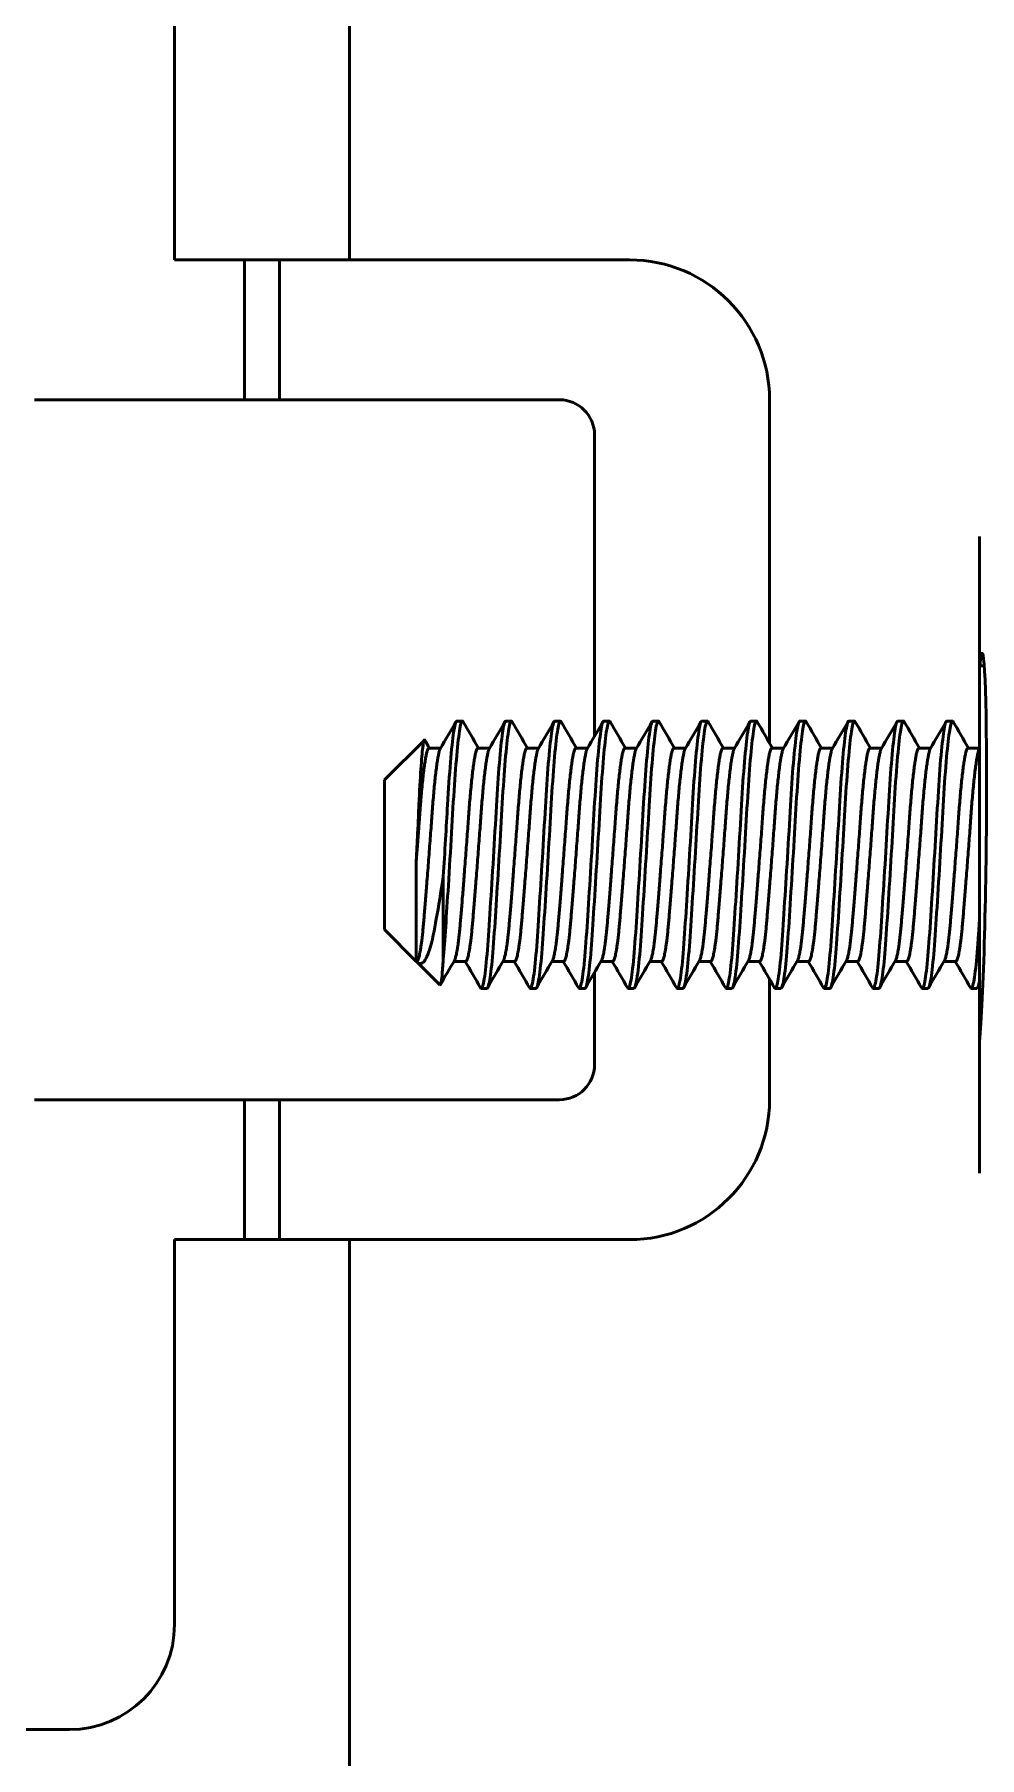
# Model space of a CAD drawing. Header units: millimetres. Extents: x -106 to 841, y -50 to 594.
# Drawn here: x 382.83 to 396.33, y 304.62 to 329.24 of the extents above; entities that cross this region are included whole.
import ezdxf

# ---------------------------------------------------------------- set-up
doc = ezdxf.new("R2010")
doc.units = ezdxf.units.MM
doc.layers.add('Visible (ISO)', color=7, linetype='Continuous', lineweight=50)

msp = doc.modelspace()

# ---------------------------------------------------------------- linework, layer by layer
at = {"layer": 'Visible (ISO)'}
for p, q in [((384.831, 349.018), (384.831, 326.018)), ((387.331, 326.018), (387.331, 349.018)), ((384.831, 326.018), (387.331, 326.018)), ((385.831, 324.018), (385.831, 326.018)), ((386.331, 324.018), (386.331, 326.018)), ((387.331, 326.018), (391.331, 326.018)), ((382.831, 324.018), (384.011, 324.018)), ((384.011, 324.018), (390.331, 324.018)), ((393.331, 324.018), (393.331, 319.114)), ((390.831, 323.518), (390.831, 319.209)), ((396.331, 322.067), (396.331, 320.218)), ((396.331, 320.218), (396.331, 314.846)), ((396.331, 320.218), (396.398, 320.218)), ((388.862, 319.427), (388.943, 319.427)), ((389.562, 319.427), (389.643, 319.427)), ((390.262, 319.427), (390.343, 319.427)), ((390.962, 319.427), (391.043, 319.427)), ((391.662, 319.427), (391.743, 319.427)), ((392.362, 319.427), (392.443, 319.427)), ((393.062, 319.427), (393.143, 319.427)), ((393.762, 319.427), (393.843, 319.427)), ((394.462, 319.427), (394.543, 319.427)), ((395.162, 319.427), (395.243, 319.427)), ((395.862, 319.427), (395.943, 319.427)), ((387.831, 318.588), (388.4, 319.157)), ((388.465, 319.043), (388.634, 319.043)), ((389.165, 319.043), (389.334, 319.043)), ((389.865, 319.043), (390.034, 319.043)), ((390.565, 319.043), (390.734, 319.043)), ((391.265, 319.043), (391.434, 319.043)), ((391.965, 319.043), (392.134, 319.043)), ((392.665, 319.043), (392.834, 319.043)), ((393.365, 319.043), (393.534, 319.043)), ((394.065, 319.043), (394.234, 319.043)), ((394.765, 319.043), (394.934, 319.043)), ((395.465, 319.043), (395.634, 319.043)), ((396.165, 319.043), (396.331, 319.043)), ((396.328, 319.033), (396.331, 319.037)), ((387.831, 316.449), (387.831, 318.588)), ((388.285, 315.994), (388.285, 317.432)), ((388.67, 316.021), (388.67, 317.207)), ((387.831, 316.449), (388.285, 315.994)), ((388.285, 315.994), (388.29, 315.994)), ((388.297, 315.982), (388.621, 315.658)), ((388.822, 315.994), (388.99, 315.994)), ((389.522, 315.994), (389.69, 315.994)), ((390.222, 315.994), (390.39, 315.994)), ((390.922, 315.994), (391.09, 315.994)), ((391.622, 315.994), (391.79, 315.994)), ((392.322, 315.994), (392.49, 315.994)), ((393.022, 315.994), (393.19, 315.994)), ((393.722, 315.994), (393.89, 315.994)), ((394.422, 315.994), (394.59, 315.994)), ((395.122, 315.994), (395.29, 315.994)), ((395.822, 315.994), (395.99, 315.994)), ((390.831, 315.837), (390.831, 314.518)), ((393.331, 315.741), (393.331, 314.018)), ((396.331, 315.664), (396.305, 315.619)), ((389.212, 315.609), (389.293, 315.609)), ((389.912, 315.609), (389.993, 315.609)), ((390.612, 315.609), (390.693, 315.609)), ((391.312, 315.609), (391.393, 315.609)), ((392.012, 315.609), (392.093, 315.609)), ((392.712, 315.609), (392.793, 315.609)), ((393.412, 315.609), (393.493, 315.609)), ((394.112, 315.609), (394.193, 315.609)), ((394.812, 315.609), (394.893, 315.609)), ((395.512, 315.609), (395.593, 315.609)), ((396.212, 315.609), (396.293, 315.609)), ((396.331, 314.846), (396.331, 312.97)), ((384.011, 314.018), (382.831, 314.018)), ((384.011, 314.018), (390.331, 314.018)), ((385.831, 312.018), (385.831, 314.018)), ((386.331, 312.018), (386.331, 314.018)), ((387.331, 312.018), (384.831, 312.018)), ((384.831, 312.018), (384.831, 306.518)), ((387.331, 302.518), (387.331, 312.018)), ((391.331, 312.018), (387.331, 312.018)), ((383.331, 305.018), (306.331, 305.018))]:
    msp.add_line(p, q, dxfattribs=at)
for centre, radius, start, end in [((391.331, 324.018), 2, 0, 90), ((390.331, 323.518), 0.5, 0, 90), ((390.331, 314.518), 0.5, 270, 0), ((391.331, 314.018), 2, 270, 0), ((383.331, 306.518), 1.5, 270, 0)]:
    msp.add_arc(centre, radius, start, end, dxfattribs=at)
msp.add_ellipse((396.331, 317.518), major_axis=(-0.037, -2.879), ratio=0.032408, start_param=0.382058, end_param=3.496179, dxfattribs=at)
for points in [[(388.628, 319.033), (388.703, 319.161), (388.778, 319.29), (388.852, 319.419)], [(388.955, 319.418), (389.027, 319.293), (389.1, 319.168), (389.172, 319.043)], [(389.328, 319.033), (389.403, 319.161), (389.478, 319.29), (389.552, 319.419)], [(389.655, 319.418), (389.727, 319.293), (389.8, 319.168), (389.872, 319.043)], [(390.028, 319.033), (390.103, 319.161), (390.178, 319.29), (390.252, 319.419)], [(390.355, 319.418), (390.427, 319.293), (390.5, 319.168), (390.572, 319.043)], [(390.728, 319.033), (390.803, 319.161), (390.878, 319.29), (390.952, 319.419)], [(391.055, 319.418), (391.127, 319.293), (391.2, 319.168), (391.272, 319.043)], [(391.428, 319.033), (391.503, 319.161), (391.578, 319.29), (391.652, 319.419)], [(391.755, 319.418), (391.827, 319.293), (391.9, 319.168), (391.972, 319.043)], [(392.128, 319.033), (392.203, 319.161), (392.278, 319.29), (392.352, 319.419)], [(392.455, 319.418), (392.527, 319.293), (392.6, 319.168), (392.672, 319.043)], [(392.828, 319.033), (392.903, 319.161), (392.978, 319.29), (393.052, 319.419)], [(393.155, 319.418), (393.227, 319.293), (393.3, 319.168), (393.372, 319.043)], [(393.528, 319.033), (393.603, 319.161), (393.678, 319.29), (393.752, 319.419)], [(393.855, 319.418), (393.927, 319.293), (394, 319.168), (394.072, 319.043)], [(394.228, 319.033), (394.303, 319.161), (394.378, 319.29), (394.452, 319.419)], [(394.555, 319.418), (394.627, 319.293), (394.7, 319.168), (394.772, 319.043)], [(394.928, 319.033), (395.003, 319.161), (395.078, 319.29), (395.152, 319.419)], [(395.255, 319.418), (395.327, 319.293), (395.4, 319.168), (395.472, 319.043)], [(395.628, 319.033), (395.703, 319.161), (395.778, 319.29), (395.852, 319.419)], [(395.955, 319.418), (396.027, 319.293), (396.1, 319.168), (396.172, 319.043)], [(388.408, 319.154), (388.429, 319.117), (388.451, 319.08), (388.472, 319.043)], [(388.83, 316.006), (388.763, 315.891), (388.696, 315.776), (388.629, 315.661)], [(389.202, 315.618), (389.13, 315.743), (389.057, 315.869), (388.984, 315.994)], [(389.53, 316.006), (389.454, 315.877), (389.379, 315.748), (389.305, 315.619)], [(389.902, 315.618), (389.83, 315.743), (389.757, 315.869), (389.684, 315.994)], [(390.23, 316.006), (390.154, 315.877), (390.079, 315.748), (390.005, 315.619)], [(390.602, 315.618), (390.53, 315.743), (390.457, 315.869), (390.384, 315.994)], [(390.93, 316.006), (390.854, 315.877), (390.779, 315.748), (390.705, 315.619)], [(391.302, 315.618), (391.23, 315.743), (391.157, 315.869), (391.084, 315.994)], [(391.63, 316.006), (391.554, 315.877), (391.479, 315.748), (391.405, 315.619)], [(392.002, 315.618), (391.93, 315.743), (391.857, 315.869), (391.784, 315.994)], [(392.33, 316.006), (392.254, 315.877), (392.179, 315.748), (392.105, 315.619)], [(392.702, 315.618), (392.63, 315.743), (392.557, 315.869), (392.484, 315.994)], [(393.03, 316.006), (392.954, 315.877), (392.879, 315.748), (392.805, 315.619)], [(393.402, 315.618), (393.33, 315.743), (393.257, 315.869), (393.184, 315.994)], [(393.73, 316.006), (393.654, 315.877), (393.579, 315.748), (393.505, 315.619)], [(394.102, 315.618), (394.03, 315.743), (393.957, 315.869), (393.884, 315.994)], [(394.43, 316.006), (394.354, 315.877), (394.279, 315.748), (394.205, 315.619)], [(394.802, 315.618), (394.73, 315.743), (394.657, 315.869), (394.584, 315.994)], [(395.13, 316.006), (395.054, 315.877), (394.979, 315.748), (394.905, 315.619)], [(395.502, 315.618), (395.43, 315.743), (395.357, 315.869), (395.284, 315.994)], [(395.83, 316.006), (395.754, 315.877), (395.679, 315.748), (395.605, 315.619)], [(396.202, 315.618), (396.13, 315.743), (396.057, 315.869), (395.984, 315.994)], [(396.293, 315.609), (396.305, 315.609), (396.318, 315.644), (396.331, 315.712)]]:
    msp.add_open_spline(points, degree=3, dxfattribs=at)
for points, knots in [([(388.67, 316.021), (388.682, 316.152), (388.693, 316.309), (388.717, 316.667), (388.73, 316.868), (388.758, 317.324), (388.774, 317.58), (388.803, 318.072), (388.815, 318.304), (388.844, 318.724), (388.859, 318.907), (388.889, 319.204), (388.904, 319.313), (388.931, 319.425), (388.942, 319.44), (388.955, 319.418)], [0.000001, 0.000001, 0.000001, 0.000001, 0.0631957, 0.0631957, 0.1281751, 0.1281751, 0.20434, 0.20434, 0.278085, 0.278085, 0.3522413, 0.3522413, 0.4283584, 0.4283584, 0.4937964, 0.4937964, 0.4937964, 0.4937964]), ([(388.862, 319.427), (388.861, 319.427), (388.861, 319.427), (388.846, 319.421), (388.833, 319.366), (388.803, 319.165), (388.788, 319.019), (388.758, 318.661), (388.744, 318.455), (388.722, 318.071), (388.712, 317.905), (388.692, 317.559), (388.681, 317.382), (388.67, 317.207)], [15.4416382, 15.4416382, 15.4416382, 15.4416382, 15.4464626, 15.4464626, 15.5211042, 15.5211042, 15.5968605, 15.5968605, 15.6697817, 15.6697817, 15.7210926, 15.7210926, 15.7742066, 15.7742066, 15.7742066, 15.7742066]), ([(389.562, 319.427), (389.56, 319.427), (389.557, 319.425), (389.54, 319.402), (389.526, 319.332), (389.496, 319.102), (389.481, 318.945), (389.451, 318.57), (389.438, 318.357), (389.411, 317.888), (389.396, 317.635), (389.366, 317.135), (389.35, 316.894), (389.322, 316.454), (389.31, 316.258), (389.281, 315.926), (389.266, 315.796), (389.235, 315.634), (389.22, 315.599), (389.205, 315.613), (389.204, 315.615), (389.202, 315.618)], [14.2363791, 14.2363791, 14.2363791, 14.2363791, 14.2514935, 14.2514935, 14.3273357, 14.3273357, 14.4025591, 14.4025591, 14.4751798, 14.4751798, 14.5512328, 14.5512328, 14.625639, 14.625639, 14.6988314, 14.6988314, 14.7752802, 14.7752802, 14.8488294, 14.8488294, 14.8568139, 14.8568139, 14.8568139, 14.8568139]), ([(389.294, 315.609), (389.298, 315.609), (389.302, 315.614), (389.321, 315.65), (389.336, 315.726), (389.366, 315.968), (389.381, 316.133), (389.408, 316.521), (389.422, 316.738), (389.451, 317.212), (389.467, 317.465), (389.497, 317.963), (389.51, 318.203), (389.537, 318.638), (389.552, 318.83), (389.583, 319.149), (389.598, 319.272), (389.626, 319.416), (389.639, 319.441), (389.653, 319.419), (389.654, 319.419), (389.655, 319.418)], [1.0775968, 1.0775968, 1.0775968, 1.0775968, 1.099415, 1.099415, 1.1742826, 1.1742826, 1.2504006, 1.2504006, 1.3232903, 1.3232903, 1.3989609, 1.3989609, 1.4736764, 1.4736764, 1.5473987, 1.5473987, 1.6240396, 1.6240396, 1.6970314, 1.6970314, 1.6998968, 1.6998968, 1.6998968, 1.6998968]), ([(390.262, 319.427), (390.258, 319.427), (390.253, 319.422), (390.235, 319.376), (390.22, 319.293), (390.19, 319.038), (390.174, 318.871), (390.145, 318.48), (390.133, 318.261), (390.105, 317.784), (390.09, 317.529), (390.059, 317.034), (390.044, 316.798), (390.016, 316.368), (390.004, 316.179), (389.975, 315.868), (389.959, 315.751), (389.929, 315.617), (389.915, 315.596), (389.902, 315.618)], [13.0309658, 13.0309658, 13.0309658, 13.0309658, 13.0567868, 13.0567868, 13.1328805, 13.1328805, 13.2077649, 13.2077649, 13.2805209, 13.2805209, 13.3566396, 13.3566396, 13.4306947, 13.4306947, 13.504643, 13.504643, 13.5806939, 13.5806939, 13.6518501, 13.6518501, 13.6518501, 13.6518501]), ([(389.993, 315.609), (389.996, 315.609), (389.998, 315.611), (390.014, 315.627), (390.029, 315.69), (390.06, 315.906), (390.075, 316.059), (390.102, 316.429), (390.115, 316.638), (390.145, 317.101), (390.16, 317.35), (390.19, 317.853), (390.204, 318.101), (390.231, 318.551), (390.246, 318.75), (390.276, 319.089), (390.291, 319.223), (390.32, 319.395), (390.333, 319.434), (390.349, 319.425), (390.352, 319.422), (390.355, 319.418)], [2.2828664, 2.2828664, 2.2828664, 2.2828664, 2.2940909, 2.2940909, 2.3684278, 2.3684278, 2.4444556, 2.4444556, 2.5170458, 2.5170458, 2.5922011, 2.5922011, 2.6681654, 2.6681654, 2.7414507, 2.7414507, 2.8176091, 2.8176091, 2.8911875, 2.8911875, 2.9045326, 2.9045326, 2.9045326, 2.9045326]), ([(390.963, 319.427), (390.956, 319.427), (390.949, 319.416), (390.929, 319.345), (390.914, 319.248), (390.883, 318.97), (390.868, 318.794), (390.839, 318.387), (390.827, 318.162), (390.799, 317.675), (390.783, 317.418), (390.753, 316.927), (390.738, 316.697), (390.71, 316.28), (390.697, 316.098), (390.667, 315.811), (390.652, 315.708), (390.625, 315.611), (390.613, 315.599), (390.603, 315.618)], [11.8243768, 11.8243768, 11.8243768, 11.8243768, 11.8610017, 11.8610017, 11.9371116, 11.9371116, 12.0116321, 12.0116321, 12.0848076, 12.0848076, 12.1613785, 12.1613785, 12.2350414, 12.2350414, 12.3101173, 12.3101173, 12.3857112, 12.3857112, 12.4454432, 12.4454432, 12.4454432, 12.4454432]), ([(390.693, 315.609), (390.694, 315.609), (390.694, 315.609), (390.708, 315.61), (390.723, 315.659), (390.753, 315.848), (390.768, 315.989), (390.796, 316.339), (390.809, 316.542), (390.838, 316.993), (390.853, 317.239), (390.883, 317.74), (390.898, 317.992), (390.925, 318.452), (390.939, 318.658), (390.969, 319.016), (390.984, 319.163), (391.014, 319.365), (391.027, 319.42), (391.045, 319.429), (391.05, 319.426), (391.055, 319.418)], [3.4876162, 3.4876162, 3.4876162, 3.4876162, 3.4881887, 3.4881887, 3.5621749, 3.5621749, 3.6382901, 3.6382901, 3.7110819, 3.7110819, 3.7858989, 3.7858989, 3.8619348, 3.8619348, 3.9347725, 3.9347725, 4.0103901, 4.0103901, 4.0849442, 4.0849442, 4.1095067, 4.1095067, 4.1095067, 4.1095067]), ([(391.663, 319.427), (391.654, 319.427), (391.645, 319.408), (391.623, 319.308), (391.607, 319.198), (391.577, 318.898), (391.562, 318.714), (391.534, 318.292), (391.521, 318.059), (391.492, 317.566), (391.477, 317.311), (391.446, 316.829), (391.432, 316.605), (391.405, 316.2), (391.391, 316.025), (391.36, 315.761), (391.345, 315.673), (391.32, 315.608), (391.312, 315.603), (391.303, 315.618)], [10.6184564, 10.6184564, 10.6184564, 10.6184564, 10.6657734, 10.6657734, 10.7419271, 10.7419271, 10.8160676, 10.8160676, 10.8899466, 10.8899466, 10.9660904, 10.9660904, 11.0393676, 11.0393676, 11.1158075, 11.1158075, 11.1909336, 11.1909336, 11.2395369, 11.2395369, 11.2395369, 11.2395369]), ([(391.393, 315.609), (391.405, 315.609), (391.418, 315.644), (391.446, 315.794), (391.462, 315.924), (391.49, 316.255), (391.503, 316.451), (391.531, 316.891), (391.546, 317.132), (391.577, 317.631), (391.592, 317.885), (391.619, 318.354), (391.632, 318.567), (391.662, 318.942), (391.677, 319.1), (391.707, 319.331), (391.721, 319.401), (391.741, 319.431), (391.748, 319.429), (391.755, 319.418)], [4.6918906, 4.6918906, 4.6918906, 4.6918906, 4.755019, 4.755019, 4.8313315, 4.8313315, 4.9044263, 4.9044263, 4.9787009, 4.9787009, 5.0546337, 5.0546337, 5.1271373, 5.1271373, 5.2022283, 5.2022283, 5.2779966, 5.2779966, 5.3128373, 5.3128373, 5.3128373, 5.3128373]), ([(392.362, 319.427), (392.352, 319.427), (392.342, 319.398), (392.316, 319.265), (392.301, 319.142), (392.27, 318.819), (392.255, 318.626), (392.228, 318.189), (392.215, 317.948), (392.185, 317.45), (392.169, 317.197), (392.14, 316.725), (392.126, 316.509), (392.099, 316.123), (392.085, 315.96), (392.054, 315.721), (392.039, 315.647), (392.017, 315.607), (392.01, 315.606), (392.003, 315.618)], [9.411544, 9.411544, 9.411544, 9.411544, 9.4695283, 9.4695283, 9.5461697, 9.5461697, 9.6198966, 9.6198966, 9.6948263, 9.6948263, 9.7704938, 9.7704938, 9.8433873, 9.8433873, 9.9195586, 9.9195586, 9.9944199, 9.9944199, 10.0329191, 10.0329191, 10.0329191, 10.0329191]), ([(392.093, 315.609), (392.103, 315.609), (392.114, 315.634), (392.14, 315.75), (392.155, 315.867), (392.185, 316.177), (392.197, 316.366), (392.225, 316.795), (392.24, 317.031), (392.271, 317.526), (392.286, 317.781), (392.314, 318.259), (392.326, 318.478), (392.355, 318.869), (392.371, 319.037), (392.401, 319.292), (392.416, 319.375), (392.437, 319.43), (392.446, 319.433), (392.455, 319.418)], [5.8949917, 5.8949917, 5.8949917, 5.8949917, 5.9477677, 5.9477677, 6.02369, 6.02369, 6.0975514, 6.0975514, 6.1714826, 6.1714826, 6.2474861, 6.2474861, 6.3201387, 6.3201387, 6.3948981, 6.3948981, 6.470876, 6.470876, 6.5164417, 6.5164417, 6.5164417, 6.5164417]), ([(393.062, 319.427), (393.049, 319.427), (393.038, 319.386), (393.01, 319.216), (392.994, 319.081), (392.964, 318.74), (392.949, 318.54), (392.922, 318.088), (392.908, 317.839), (392.878, 317.335), (392.863, 317.086), (392.833, 316.625), (392.82, 316.417), (392.793, 316.05), (392.778, 315.898), (392.747, 315.685), (392.732, 315.625), (392.713, 315.607), (392.708, 315.609), (392.703, 315.618)], [8.2057245, 8.2057245, 8.2057245, 8.2057245, 8.2747605, 8.2747605, 8.3509468, 8.3509468, 8.424262, 8.424262, 8.500502, 8.500502, 8.5756776, 8.5756776, 8.6483389, 8.6483389, 8.7244447, 8.7244447, 8.7987995, 8.7987995, 8.8266367, 8.8266367, 8.8266367, 8.8266367]), ([(392.794, 315.609), (392.801, 315.609), (392.809, 315.624), (392.833, 315.707), (392.848, 315.809), (392.878, 316.096), (392.891, 316.278), (392.919, 316.694), (392.933, 316.924), (392.964, 317.415), (392.979, 317.672), (393.008, 318.158), (393.02, 318.384), (393.049, 318.792), (393.064, 318.968), (393.095, 319.246), (393.11, 319.344), (393.134, 319.428), (393.144, 319.437), (393.155, 319.418)], [7.0996329, 7.0996329, 7.0996329, 7.0996329, 7.1409327, 7.1409327, 7.2164032, 7.2164032, 7.2914084, 7.2914084, 7.364953, 7.364953, 7.4414, 7.4414, 7.5144872, 7.5144872, 7.5888882, 7.5888882, 7.6648897, 7.6648897, 7.7212407, 7.7212407, 7.7212407, 7.7212407]), ([(393.762, 319.427), (393.761, 319.427), (393.76, 319.427), (393.745, 319.419), (393.732, 319.363), (393.703, 319.159), (393.687, 319.012), (393.657, 318.652), (393.643, 318.445), (393.617, 317.985), (393.602, 317.733), (393.572, 317.232), (393.556, 316.986), (393.527, 316.536), (393.515, 316.334), (393.487, 315.983), (393.471, 315.841), (393.441, 315.655), (393.426, 315.608), (393.409, 315.61), (393.406, 315.612), (393.402, 315.618)], [6.9992367, 6.9992367, 6.9992367, 6.9992367, 7.0050807, 7.0050807, 7.0798143, 7.0798143, 7.1555059, 7.1555059, 7.2284158, 7.2284158, 7.3045543, 7.3045543, 7.3794427, 7.3794427, 7.4523491, 7.4523491, 7.5293236, 7.5293236, 7.6033513, 7.6033513, 7.6205202, 7.6205202, 7.6205202, 7.6205202]), ([(393.494, 315.609), (393.5, 315.609), (393.506, 315.619), (393.528, 315.681), (393.543, 315.773), (393.573, 316.037), (393.586, 316.204), (393.613, 316.605), (393.628, 316.838), (393.658, 317.326), (393.674, 317.576), (393.702, 318.061), (393.715, 318.291), (393.743, 318.718), (393.759, 318.909), (393.789, 319.204), (393.804, 319.309), (393.83, 319.424), (393.842, 319.44), (393.855, 319.418)], [8.3038263, 8.3038263, 8.3038263, 8.3038263, 8.3369527, 8.3369527, 8.4122537, 8.4122537, 8.4848694, 8.4848694, 8.5608798, 8.5608798, 8.6353679, 8.6353679, 8.7083755, 8.7083755, 8.7849181, 8.7849181, 8.8585495, 8.8585495, 8.9254764, 8.9254764, 8.9254764, 8.9254764]), ([(394.462, 319.427), (394.459, 319.427), (394.456, 319.425), (394.44, 319.399), (394.427, 319.332), (394.397, 319.111), (394.382, 318.955), (394.352, 318.574), (394.338, 318.352), (394.311, 317.88), (394.296, 317.636), (394.266, 317.139), (394.25, 316.892), (394.221, 316.446), (394.209, 316.25), (394.18, 315.92), (394.165, 315.791), (394.134, 315.632), (394.12, 315.599), (394.105, 315.614), (394.104, 315.616), (394.102, 315.618)], [5.7941557, 5.7941557, 5.7941557, 5.7941557, 5.8109622, 5.8109622, 5.8835825, 5.8835825, 5.9588152, 5.9588152, 6.0346135, 6.0346135, 6.1079647, 6.1079647, 6.1841948, 6.1841948, 6.2576921, 6.2576921, 6.3340872, 6.3340872, 6.4075875, 6.4075875, 6.4145362, 6.4145362, 6.4145362, 6.4145362]), ([(394.194, 315.609), (394.198, 315.609), (394.202, 315.613), (394.221, 315.65), (394.236, 315.728), (394.266, 315.969), (394.281, 316.127), (394.307, 316.512), (394.322, 316.739), (394.352, 317.221), (394.367, 317.472), (394.396, 317.96), (394.409, 318.194), (394.437, 318.632), (394.452, 318.83), (394.482, 319.148), (394.497, 319.267), (394.526, 319.414), (394.538, 319.441), (394.553, 319.42), (394.554, 319.419), (394.555, 319.418)], [9.5088076, 9.5088076, 9.5088076, 9.5088076, 9.5305335, 9.5305335, 9.6064126, 9.6064126, 9.6794466, 9.6794466, 9.755477, 9.755477, 9.8303509, 9.8303509, 9.9030151, 9.9030151, 9.9790666, 9.9790666, 10.0531134, 10.0531134, 10.1268818, 10.1268818, 10.1307202, 10.1307202, 10.1307202, 10.1307202]), ([(395.162, 319.427), (395.157, 319.427), (395.152, 319.421), (395.134, 319.373), (395.12, 319.292), (395.09, 319.044), (395.075, 318.876), (395.045, 318.478), (395.032, 318.254), (395.005, 317.777), (394.99, 317.53), (394.959, 317.033), (394.944, 316.788), (394.915, 316.357), (394.903, 316.171), (394.874, 315.867), (394.859, 315.752), (394.829, 315.618), (394.815, 315.595), (394.802, 315.618)], [4.5886494, 4.5886494, 4.5886494, 4.5886494, 4.6163471, 4.6163471, 4.6892812, 4.6892812, 4.7650515, 4.7650515, 4.8396633, 4.8396633, 4.913476, 4.913476, 4.9902148, 4.9902148, 5.0631866, 5.0631866, 5.1378575, 5.1378575, 5.2096051, 5.2096051, 5.2096051, 5.2096051]), ([(394.893, 315.609), (394.895, 315.609), (394.897, 315.61), (394.914, 315.626), (394.929, 315.69), (394.96, 315.907), (394.974, 316.054), (395.002, 316.422), (395.015, 316.64), (395.045, 317.113), (395.061, 317.364), (395.09, 317.856), (395.104, 318.093), (395.13, 318.543), (395.145, 318.75), (395.176, 319.089), (395.191, 319.22), (395.22, 319.392), (395.232, 319.433), (395.249, 319.426), (395.252, 319.423), (395.255, 319.418)], [10.7134485, 10.7134485, 10.7134485, 10.7134485, 10.723625, 10.723625, 10.7998612, 10.7998612, 10.8732153, 10.8732153, 10.9488038, 10.9488038, 11.0240482, 11.0240482, 11.0966436, 11.0966436, 11.1726538, 11.1726538, 11.2470834, 11.2470834, 11.3201553, 11.3201553, 11.3349575, 11.3349575, 11.3349575, 11.3349575]), ([(395.863, 319.427), (395.855, 319.427), (395.849, 319.415), (395.828, 319.341), (395.814, 319.247), (395.783, 318.974), (395.768, 318.793), (395.739, 318.38), (395.727, 318.152), (395.698, 317.671), (395.683, 317.422), (395.653, 316.93), (395.638, 316.692), (395.61, 316.277), (395.597, 316.101), (395.568, 315.816), (395.553, 315.713), (395.525, 315.612), (395.514, 315.599), (395.503, 315.618)], [3.3847203, 3.3847203, 3.3847203, 3.3847203, 3.4230088, 3.4230088, 3.4962181, 3.4962181, 3.5722973, 3.5722973, 3.6458099, 3.6458099, 3.7198779, 3.7198779, 3.7958518, 3.7958518, 3.8684076, 3.8684076, 3.9432993, 3.9432993, 4.0044776, 4.0044776, 4.0044776, 4.0044776]), ([(395.593, 315.609), (395.608, 315.609), (395.623, 315.659), (395.653, 315.851), (395.668, 315.988), (395.696, 316.335), (395.709, 316.542), (395.738, 317.002), (395.754, 317.252), (395.784, 317.746), (395.798, 317.987), (395.824, 318.449), (395.839, 318.664), (395.869, 319.025), (395.885, 319.168), (395.914, 319.365), (395.926, 319.419), (395.945, 319.429), (395.95, 319.426), (395.955, 319.418)], [11.917989, 11.917989, 11.917989, 11.917989, 11.9938333, 11.9938333, 12.0676703, 12.0676703, 12.142134, 12.142134, 12.2179355, 12.2179355, 12.2908973, 12.2908973, 12.3668951, 12.3668951, 12.4416903, 12.4416903, 12.5143512, 12.5143512, 12.5399347, 12.5399347, 12.5399347, 12.5399347]), ([(388.285, 317.432), (388.292, 317.563), (388.298, 317.694), (388.312, 317.997), (388.318, 318.135), (388.331, 318.426), (388.341, 318.599), (388.36, 318.875), (388.369, 318.98), (388.384, 319.098), (388.388, 319.121), (388.396, 319.157), (388.402, 319.164), (388.408, 319.154)], [0.000001, 0.000001, 0.000001, 0.000001, 0.0393587, 0.0393587, 0.0920659, 0.0920659, 0.1949808, 0.1949808, 0.2906824, 0.2906824, 0.3546683, 0.3546683, 0.4780183, 0.4780183, 0.4780183, 0.4780183]), ([(388.67, 317.207), (388.637, 316.987), (388.603, 316.781), (388.543, 316.444), (388.513, 316.281), (388.442, 316.06), (388.409, 315.998), (388.346, 315.951), (388.316, 315.958), (388.287, 315.994)], [0.0000005, 0.0000005, 0.0000005, 0.0000005, 0.070106, 0.070106, 0.1306057, 0.1306057, 0.1777964, 0.1777964, 0.2191748, 0.2191748, 0.2191748, 0.2191748]), ([(396.331, 316.591), (396.326, 316.521), (396.322, 316.455), (396.305, 316.195), (396.291, 316.029), (396.261, 315.767), (396.246, 315.677), (396.221, 315.608), (396.212, 315.602), (396.203, 315.618)], [2.5794566, 2.5794566, 2.5794566, 2.5794566, 2.6033143, 2.6033143, 2.6759159, 2.6759159, 2.7512275, 2.7512275, 2.8010489, 2.8010489, 2.8010489, 2.8010489]), ([(388.621, 315.658), (388.625, 315.654), (388.63, 315.659), (388.641, 315.701), (388.647, 315.741), (388.658, 315.856), (388.664, 315.931), (388.67, 316.021)], [3.0453544, 3.0453544, 3.0453544, 3.0453544, 3.2042045, 3.2042045, 3.3903561, 3.3903561, 3.5804223, 3.5804223, 3.5804223, 3.5804223])]:
    msp.add_open_spline(points, degree=3, knots=knots, dxfattribs=at)
for points, weights, knots in [([(388.465, 319.043), (388.458, 319.043), (388.45, 319.028), (388.392, 318.903), (388.334, 318.086), (388.311, 317.771), (388.285, 317.432)], [0.967758770397, 0.98125734148, 1, 0.866025403784, 1, 0.943736649774, 0.934729490917], [0.86312607, 0.86312607, 0.86312607, 0.86458333, 0.86458333, 0.875, 0.875, 0.87937454, 0.87937454, 0.87937454]), ([(388.628, 319.033), (388.627, 319.03), (388.625, 319.028), (388.567, 318.903), (388.509, 318.086), (388.45, 317.269), (388.392, 316.577), (388.343, 315.994), (388.29, 315.994)], [0.993147962504, 0.996481581112, 1, 0.866025403784, 1, 0.866025403784, 1, 0.884768062304, 0.967758770397], [0.86430977, 0.86430977, 0.86430977, 0.86458333, 0.86458333, 0.875, 0.875, 0.88541667, 0.88541667, 0.89437607, 0.89437607, 0.89437607]), ([(389.165, 319.043), (389.158, 319.043), (389.15, 319.028), (389.092, 318.903), (389.034, 318.086), (388.975, 317.269), (388.917, 316.577), (388.876, 316.086), (388.83, 316.006)], [0.967758770397, 0.98125734148, 1, 0.866025403784, 1, 0.866025403784, 1, 0.901134217298, 0.948183306003], [0.80062607, 0.80062607, 0.80062607, 0.80208333, 0.80208333, 0.8125, 0.8125, 0.82291667, 0.82291667, 0.83060359, 0.83060359, 0.83060359]), ([(389.328, 319.033), (389.327, 319.03), (389.325, 319.028), (389.267, 318.903), (389.209, 318.086), (389.15, 317.269), (389.092, 316.577), (389.043, 315.994), (388.99, 315.994)], [0.993147962504, 0.996481581112, 1, 0.866025403784, 1, 0.866025403784, 1, 0.884768062304, 0.967758770397], [0.80180977, 0.80180977, 0.80180977, 0.80208333, 0.80208333, 0.8125, 0.8125, 0.82291667, 0.82291667, 0.83187607, 0.83187607, 0.83187607]), ([(389.865, 319.043), (389.858, 319.043), (389.85, 319.028), (389.792, 318.903), (389.734, 318.086), (389.675, 317.269), (389.617, 316.577), (389.576, 316.086), (389.53, 316.006)], [0.967758770397, 0.98125734148, 1, 0.866025403784, 1, 0.866025403784, 1, 0.901134217298, 0.948183306003], [0.73812607, 0.73812607, 0.73812607, 0.73958333, 0.73958333, 0.75, 0.75, 0.76041667, 0.76041667, 0.76810359, 0.76810359, 0.76810359]), ([(390.028, 319.033), (390.027, 319.03), (390.025, 319.028), (389.967, 318.903), (389.909, 318.086), (389.85, 317.269), (389.792, 316.577), (389.743, 315.994), (389.69, 315.994)], [0.993147962504, 0.996481581112, 1, 0.866025403784, 1, 0.866025403784, 1, 0.884768062304, 0.967758770397], [0.73930977, 0.73930977, 0.73930977, 0.73958333, 0.73958333, 0.75, 0.75, 0.76041667, 0.76041667, 0.76937607, 0.76937607, 0.76937607]), ([(390.565, 319.043), (390.558, 319.043), (390.55, 319.028), (390.492, 318.903), (390.434, 318.086), (390.375, 317.269), (390.317, 316.577), (390.276, 316.086), (390.23, 316.006)], [0.967758770397, 0.98125734148, 1, 0.866025403784, 1, 0.866025403784, 1, 0.901134217298, 0.948183306003], [0.67562607, 0.67562607, 0.67562607, 0.67708333, 0.67708333, 0.6875, 0.6875, 0.69791667, 0.69791667, 0.70560359, 0.70560359, 0.70560359]), ([(390.728, 319.033), (390.727, 319.03), (390.725, 319.028), (390.667, 318.903), (390.609, 318.086), (390.55, 317.269), (390.492, 316.577), (390.443, 315.994), (390.39, 315.994)], [0.993147962504, 0.996481581112, 1, 0.866025403784, 1, 0.866025403784, 1, 0.884768062304, 0.967758770397], [0.67680977, 0.67680977, 0.67680977, 0.67708333, 0.67708333, 0.6875, 0.6875, 0.69791667, 0.69791667, 0.70687607, 0.70687607, 0.70687607]), ([(391.265, 319.043), (391.258, 319.043), (391.25, 319.028), (391.192, 318.903), (391.134, 318.086), (391.075, 317.269), (391.017, 316.577), (390.976, 316.086), (390.93, 316.006)], [0.967758770397, 0.98125734148, 1, 0.866025403784, 1, 0.866025403784, 1, 0.901134217298, 0.948183306003], [0.61312607, 0.61312607, 0.61312607, 0.61458333, 0.61458333, 0.625, 0.625, 0.63541667, 0.63541667, 0.64310359, 0.64310359, 0.64310359]), ([(391.428, 319.033), (391.427, 319.03), (391.425, 319.028), (391.367, 318.903), (391.309, 318.086), (391.25, 317.269), (391.192, 316.577), (391.143, 315.994), (391.09, 315.994)], [0.993147962504, 0.996481581112, 1, 0.866025403784, 1, 0.866025403784, 1, 0.884768062304, 0.967758770397], [0.61430977, 0.61430977, 0.61430977, 0.61458333, 0.61458333, 0.625, 0.625, 0.63541667, 0.63541667, 0.64437607, 0.64437607, 0.64437607]), ([(391.965, 319.043), (391.958, 319.043), (391.95, 319.028), (391.892, 318.903), (391.834, 318.086), (391.775, 317.269), (391.717, 316.577), (391.676, 316.086), (391.63, 316.006)], [0.967758770395, 0.981257341479, 1, 0.866025403784, 1, 0.866025403784, 1, 0.901134217298, 0.948183306003], [0.55062607, 0.55062607, 0.55062607, 0.55208333, 0.55208333, 0.5625, 0.5625, 0.57291667, 0.57291667, 0.58060359, 0.58060359, 0.58060359]), ([(392.128, 319.033), (392.127, 319.03), (392.125, 319.028), (392.067, 318.903), (392.009, 318.086), (391.95, 317.269), (391.892, 316.577), (391.843, 315.994), (391.79, 315.994)], [0.993147962504, 0.996481581112, 1, 0.866025403784, 1, 0.866025403784, 1, 0.884768062304, 0.967758770397], [0.55180977, 0.55180977, 0.55180977, 0.55208333, 0.55208333, 0.5625, 0.5625, 0.57291667, 0.57291667, 0.58187607, 0.58187607, 0.58187607]), ([(392.665, 319.043), (392.658, 319.043), (392.65, 319.028), (392.592, 318.903), (392.534, 318.086), (392.475, 317.269), (392.417, 316.577), (392.376, 316.086), (392.33, 316.006)], [0.967758770397, 0.98125734148, 1, 0.866025403784, 1, 0.866025403784, 1, 0.901134217298, 0.948183306003], [0.48812607, 0.48812607, 0.48812607, 0.48958333, 0.48958333, 0.5, 0.5, 0.51041667, 0.51041667, 0.51810359, 0.51810359, 0.51810359]), ([(392.828, 319.033), (392.827, 319.03), (392.825, 319.028), (392.767, 318.903), (392.709, 318.086), (392.65, 317.269), (392.592, 316.577), (392.543, 315.994), (392.49, 315.994)], [0.993147962504, 0.996481581112, 1, 0.866025403784, 1, 0.866025403784, 1, 0.884768062304, 0.967758770397], [0.48930977, 0.48930977, 0.48930977, 0.48958333, 0.48958333, 0.5, 0.5, 0.51041667, 0.51041667, 0.51937607, 0.51937607, 0.51937607]), ([(393.365, 319.043), (393.358, 319.043), (393.35, 319.028), (393.292, 318.903), (393.234, 318.086), (393.175, 317.269), (393.117, 316.577), (393.076, 316.086), (393.03, 316.006)], [0.967758770394, 0.981257341478, 1, 0.866025403784, 1, 0.866025403784, 1, 0.901134217298, 0.948183306003], [0.42562607, 0.42562607, 0.42562607, 0.42708333, 0.42708333, 0.4375, 0.4375, 0.44791667, 0.44791667, 0.45560359, 0.45560359, 0.45560359]), ([(393.528, 319.033), (393.527, 319.03), (393.525, 319.028), (393.467, 318.903), (393.409, 318.086), (393.35, 317.269), (393.292, 316.577), (393.243, 315.994), (393.19, 315.994)], [0.993147962504, 0.996481581112, 1, 0.866025403784, 1, 0.866025403784, 1, 0.884768062304, 0.967758770397], [0.42680977, 0.42680977, 0.42680977, 0.42708333, 0.42708333, 0.4375, 0.4375, 0.44791667, 0.44791667, 0.45687607, 0.45687607, 0.45687607]), ([(394.065, 319.043), (394.058, 319.043), (394.05, 319.028), (393.992, 318.903), (393.934, 318.086), (393.875, 317.269), (393.817, 316.577), (393.776, 316.086), (393.73, 316.006)], [0.967758770388, 0.981257341475, 1, 0.866025403784, 1, 0.866025403784, 1, 0.901134217298, 0.948183306003], [0.36312607, 0.36312607, 0.36312607, 0.36458333, 0.36458333, 0.375, 0.375, 0.38541667, 0.38541667, 0.39310359, 0.39310359, 0.39310359]), ([(394.228, 319.033), (394.227, 319.03), (394.225, 319.028), (394.167, 318.903), (394.109, 318.086), (394.05, 317.269), (393.992, 316.577), (393.943, 315.994), (393.89, 315.994)], [0.993147962504, 0.996481581112, 1, 0.866025403784, 1, 0.866025403784, 1, 0.884768062304, 0.967758770397], [0.36430977, 0.36430977, 0.36430977, 0.36458333, 0.36458333, 0.375, 0.375, 0.38541667, 0.38541667, 0.39437607, 0.39437607, 0.39437607]), ([(394.765, 319.043), (394.758, 319.043), (394.75, 319.028), (394.692, 318.903), (394.634, 318.086), (394.575, 317.269), (394.517, 316.577), (394.476, 316.086), (394.43, 316.006)], [0.967758770397, 0.98125734148, 1, 0.866025403784, 1, 0.866025403784, 1, 0.901134217298, 0.948183306003], [0.30062607, 0.30062607, 0.30062607, 0.30208333, 0.30208333, 0.3125, 0.3125, 0.32291667, 0.32291667, 0.33060359, 0.33060359, 0.33060359]), ([(394.928, 319.033), (394.927, 319.03), (394.925, 319.028), (394.867, 318.903), (394.809, 318.086), (394.75, 317.269), (394.692, 316.577), (394.643, 315.994), (394.59, 315.994)], [0.993147962504, 0.996481581112, 1, 0.866025403784, 1, 0.866025403784, 1, 0.884768062304, 0.967758770397], [0.30180977, 0.30180977, 0.30180977, 0.30208333, 0.30208333, 0.3125, 0.3125, 0.32291667, 0.32291667, 0.33187607, 0.33187607, 0.33187607]), ([(395.465, 319.043), (395.458, 319.043), (395.45, 319.028), (395.392, 318.903), (395.334, 318.086), (395.275, 317.269), (395.217, 316.577), (395.176, 316.086), (395.13, 316.006)], [0.967758770397, 0.98125734148, 1, 0.866025403784, 1, 0.866025403784, 1, 0.901134217298, 0.948183306003], [0.23812607, 0.23812607, 0.23812607, 0.23958333, 0.23958333, 0.25, 0.25, 0.26041667, 0.26041667, 0.26810359, 0.26810359, 0.26810359]), ([(395.628, 319.033), (395.627, 319.03), (395.625, 319.028), (395.567, 318.903), (395.509, 318.086), (395.45, 317.269), (395.392, 316.577), (395.343, 315.994), (395.29, 315.994)], [0.993147962504, 0.996481581112, 1, 0.866025403784, 1, 0.866025403784, 1, 0.884768062304, 0.967758770397], [0.23930977, 0.23930977, 0.23930977, 0.23958333, 0.23958333, 0.25, 0.25, 0.26041667, 0.26041667, 0.26937607, 0.26937607, 0.26937607]), ([(396.165, 319.043), (396.158, 319.043), (396.15, 319.028), (396.092, 318.903), (396.034, 318.086), (395.975, 317.269), (395.917, 316.577), (395.876, 316.086), (395.83, 316.006)], [0.967758770396, 0.98125734148, 1, 0.866025403784, 1, 0.866025403784, 1, 0.901134217298, 0.948183306003], [0.17562607, 0.17562607, 0.17562607, 0.17708333, 0.17708333, 0.1875, 0.1875, 0.19791667, 0.19791667, 0.20560359, 0.20560359, 0.20560359]), ([(396.328, 319.033), (396.327, 319.03), (396.325, 319.028), (396.267, 318.903), (396.209, 318.086), (396.15, 317.269), (396.092, 316.577), (396.043, 315.994), (395.99, 315.994)], [0.993147962504, 0.996481581112, 1, 0.866025403784, 1, 0.866025403784, 1, 0.884768062304, 0.967758770397], [0.17680977, 0.17680977, 0.17680977, 0.17708333, 0.17708333, 0.1875, 0.1875, 0.19791667, 0.19791667, 0.20687607, 0.20687607, 0.20687607])]:
    msp.add_rational_spline(points, weights, degree=2, knots=knots, dxfattribs=at)

doc.saveas('drawing.dxf')
